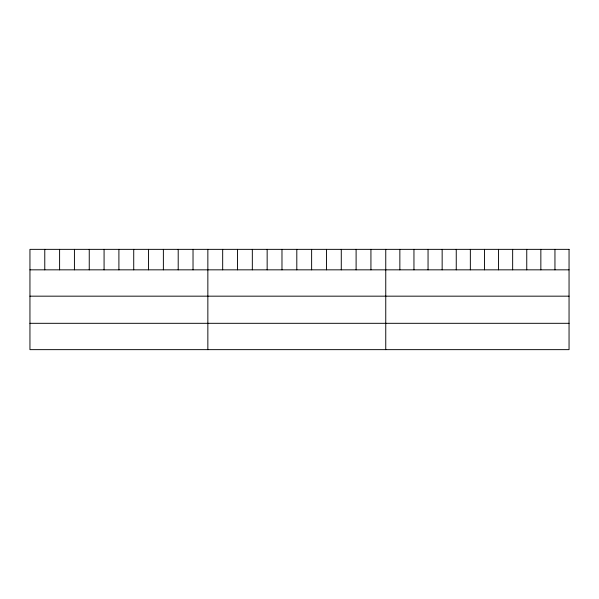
<?xml version="1.0" encoding="UTF-8"?>
<svg xmlns="http://www.w3.org/2000/svg" width="599" height="599" viewBox="0 0 599 599"><rect width="100%" height="100%" fill="white"/><g stroke="black" fill="none" stroke-linecap="round" stroke-linejoin="round"><path stroke-width="0.9" d="M29.95 269.835L569.05 269.835M29.95 296.168L569.05 296.168M29.95 323.31L569.05 323.31M554.951 249.356L554.951 269.835M540.852 249.356L540.852 269.835M526.753 249.356L526.753 269.835M512.654 249.356L512.654 269.835M498.555 249.356L498.555 269.835M484.456 249.356L484.456 269.835M470.35 249.356L470.35 269.835M456.251 249.356L456.251 269.835M442.152 249.356L442.152 269.835M428.053 249.356L428.053 269.835M413.954 249.356L413.954 269.835M399.855 249.356L399.855 269.835M385.756 249.356L385.756 349.644M370.931 249.356L370.931 269.835M356.106 249.356L356.106 269.835M341.28 249.356L341.28 269.835M326.455 249.356L326.455 269.835M311.63 249.356L311.63 269.835M296.805 249.356L296.805 269.835M281.979 249.356L281.979 269.835M267.154 249.356L267.154 269.835M252.329 249.356L252.329 269.835M237.504 249.356L237.504 269.835M222.678 249.356L222.678 269.835M207.853 249.356L207.853 349.644M193.028 249.356L193.028 269.835M178.203 249.356L178.203 269.835M163.377 249.356L163.377 269.835M148.552 249.356L148.552 269.835M133.727 249.356L133.727 269.835M118.902 249.356L118.902 269.835M104.076 249.356L104.076 269.835M89.251 249.356L89.251 269.835M74.426 249.356L74.426 269.835M59.6 249.356L59.6 269.835M44.775 249.356L44.775 269.835M569.05 249.356L29.95 249.356L29.95 349.644L569.05 349.644L569.05 249.356"/></g></svg>
